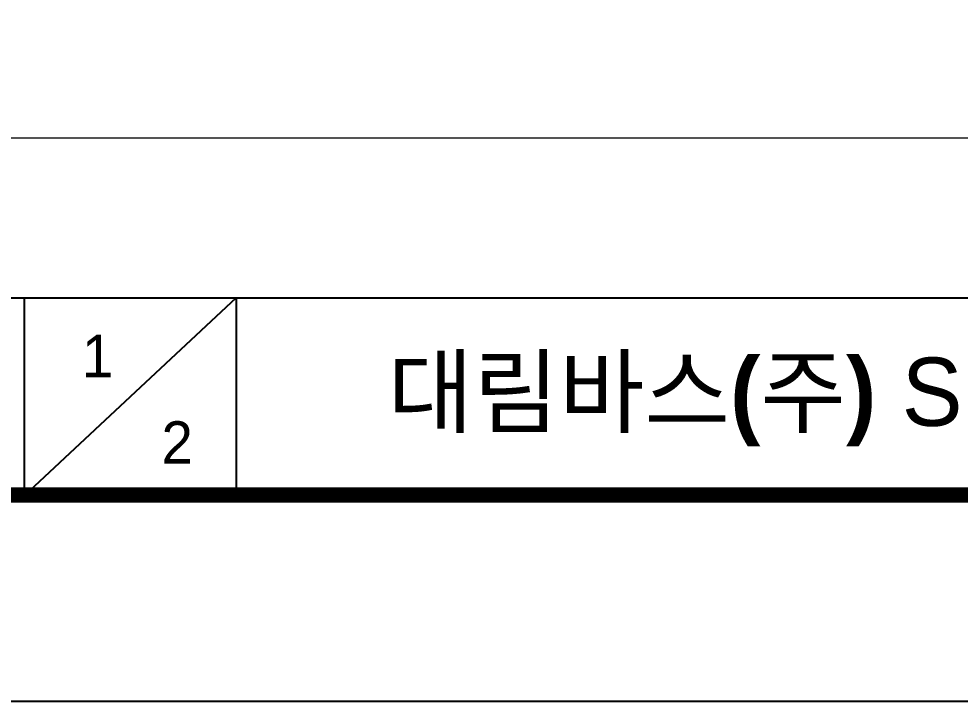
# Model space of a CAD drawing. Extents: x 0 to 1354, y 0 to 992.
# Drawn here: x 187.8 to 381.8, y 0 to 140.6 of the extents above; entities that cross this region are included whole.
import ezdxf

# ---------------------------------------------------------------- set-up
doc = ezdxf.new("R2010")
doc.units = 0
doc.header["$LTSCALE"] = 10
doc.header["$MEASUREMENT"] = 0
doc.layers.get('0').update_dxf_attribs({"linetype": 'CONTINUOUS'})
doc.layers.add('치수선', color=7, linetype='CONTINUOUS', lineweight=20)
doc.styles.add('Daelim Dimension', font='')
doc.styles.get('Daelim Dimension').set_extended_font_data('나눔고딕')

msp = doc.modelspace()

# ---------------------------------------------------------------- linework, layer by layer
at = {"color": 5}
msp.add_line((21.77, 83.13), (1112.08, 83.13), dxfattribs=at)
at = {"color": 5, "ltscale": 40}
for p, q in [((188.9, 83.13), (188.9, 42.33)), ((188.9, 83.13), (188.9, 42.33)), ((232.57, 83.13), (188.9, 42.33)), ((232.57, 83.13), (188.9, 42.33)), ((232.57, 83.13), (232.57, 42.33)), ((232.57, 83.13), (232.57, 42.33))]:
    msp.add_line(p, q, dxfattribs=at)
at = {"ltscale": 0.5}
msp.add_lwpolyline([(0, 0), (1354.08, 0), (1354.08, 992.16), (0, 992.16)], close=True, dxfattribs=at)
at = {"color": 5, "linetype": 'ByBlock', "lineweight": 200, "const_width": 3.12}
msp.add_lwpolyline([(21.77, 42.48), (1332.17, 42.48), (1332.17, 969.12), (21.77, 969.12)], close=True, dxfattribs=at)
at = {"layer": '치수선'}
msp.add_line((949.7, 115.98), (172.74, 115.98), dxfattribs=at)

# ---------------------------------------------------------------- texts
at = {"char_height": 8.74, "width": 12.204, "attachment_point": 1, "style": 'Daelim Dimension'}
for s, insert in [('1', (200.78, 75.48)), ('2', (217.19, 57.66))]:
    msp.add_mtext(s, dxfattribs=dict(at, insert=insert))
at = {"color": 2, "insert": (263.85, 70.78), "char_height": 14.0538, "width": 622.1015, "attachment_point": 1, "style": 'Daelim Dimension'}
msp.add_mtext('{\\fPretendard Variable SemiBold|b0|i0|c129|p2;대림바스(주)} Single lever_FORTE_원홀세면샤워수전_DL B7316', dxfattribs=at)

doc.saveas('drawing.dxf')
